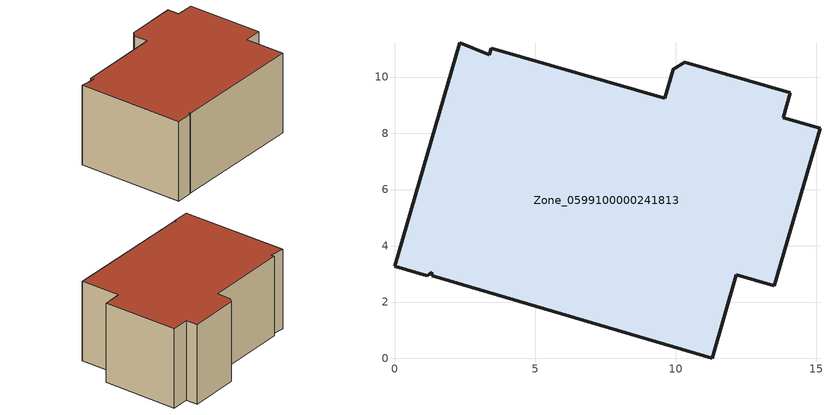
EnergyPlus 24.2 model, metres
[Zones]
Zone_0599100000241813
 floor ground (C_G): 3.36,10.79 3.43,11.03 9.61,9.24 9.91,10.29 10.32,10.53 14.07,9.44 13.82,8.56 15.13,8.18 13.51,2.58 12.16,2.97 11.3,0 1.35,2.93 1.33,3.05 1.17,2.94 0,3.28 2.33,11.22 z0
 wall outside (C_F): 12.16,2.97 13.51,2.58 15.13,8.18 13.82,8.56 14.07,9.44 10.32,10.53 9.91,10.29 9.61,9.24 3.43,11.03 3.36,10.79 2.33,11.22 0,3.28 1.17,2.94 1.33,3.05 1.35,2.93 11.3,0 12.16,2.97 z0:6.25
 roof outside (C_R): 3.36,10.79 2.33,11.22 0,3.28 1.17,2.94 1.33,3.05 1.35,2.93 11.3,0 12.16,2.97 13.51,2.58 15.13,8.18 13.82,8.56 14.07,9.44 10.32,10.53 9.91,10.29 9.61,9.24 3.43,11.03 z6.25
[BUILDING]
Pand.0599100000241813: North Axis=0; Terrain=City; Loads Convergence Tolerance Value=0.04; Temperature Convergence Tolerance Value=0.4; Solar Distribution=FullExterior; Maximum Number of Warmup Days=25; Minimum Number of Warmup Days=1
[Site:Location]
Rotterdam.The.Hague.AP_ZH_NLD Design_Conditions: Latitude=51.96; Longitude=4.45; Time Zone=1; Elevation=-4.5
[SITE:GROUNDTEMPERATURE:BUILDINGSURFACE]
18, 18, 18, 18, 18, 18, 18, 18, 18, 18, 18, 18
[MATERIAL] Thermal Absorptance=0.9; Solar Absorptance=0.7; Visible Absorptance=0.7
Name | Roughness | Thickness | Conductivity | Density | Specific Heat
G.D.1965 | MediumSmooth | 0.15 | 1 | 540 | 1210
F.D.1965 | Rough | 0.3 | 0.857143 | 1920 | 840
R.D.1965 | MediumRough | 0.2 | 0.08 | 1500 | 1000
[CONSTRUCTION]
C_G: G.D.1965
C_F: F.D.1965
C_R: R.D.1965
[ZONE]
Zone_0599100000241813: Type=1; Multiplier=1; Ceiling Height=Autocalculate; Volume=Autocalculate; Floor Area=autocalculate; Part of Total Floor Area=Yes
[ZONEINFILTRATION:DESIGNFLOWRATE]
Infil_Zone_0599100000241813: Zone or ZoneList or Space or SpaceList=Zone_0599100000241813; Schedule=AlwaysOn; Design Flow Rate Calculation Method=Flow/Area; Flow Rate per Floor Area=0.0042; Constant Term Coefficient=1; Temperature Term Coefficient=0; Velocity Term Coefficient=0; Velocity Squared Term Coefficient=0
[HVACTEMPLATE:ZONE:IDEALLOADSAIRSYSTEM]
Zone_0599100000241813: Maximum Heating Supply Air Temperature=50; Minimum Cooling Supply Air Temperature=13; Maximum Heating Supply Air Humidity Ratio=0.0156; Minimum Cooling Supply Air Humidity Ratio=0.0077; Heating Limit=NoLimit; Cooling Limit=NoLimit; Dehumidification Control Type=ConstantSensibleHeatRatio; Cooling Sensible Heat Ratio=0.7; Dehumidification Setpoint=60; Humidification Control Type=None; Humidification Setpoint=30; Outdoor Air Method=None; Outdoor Air Flow Rate per Person=0.00944; Outdoor Air Flow Rate per Zone Floor Area=0; Outdoor Air Flow Rate per Zone=0; Demand Controlled Ventilation Type=None; Outdoor Air Economizer Type=NoEconomizer; Heat Recovery Type=None; Sensible Heat Recovery Effectiveness=0.7; Latent Heat Recovery Effectiveness=0.65
[ZONECONTROL:THERMOSTAT]
ThermostatControl_Zone_0599100000241813: Zone or ZoneList=Zone_0599100000241813; Control Type Schedule=DualSetpointControlType; Control 1=Thermostat_Zone_0599100000241813; Temperature Difference Between Cutout And Setpoint=0
[THERMOSTATSETPOINT:DUALSETPOINT]
Thermostat_Zone_0599100000241813: Heating Setpoint Temperature Schedule=HeatingSetpoint_Zone_0599100000241813; Cooling Setpoint Temperature Schedule=CoolingSetpoint_Zone_0599100000241813
[SCHEDULE:COMPACT]
HeatingSetpoint_Zone_0599100000241813: Through: 12/31, For: AllDays, Until: 24:00, 21
CoolingSetpoint_Zone_0599100000241813: Through: 12/31, For: AllDays, Until: 24:00, 24
DualSetpointControlType: Through: 12/31, For: AllDays, Until: 24:00, 4
AlwaysOn: Through: 12/31, For: AllDays, Until: 24:00, 1
